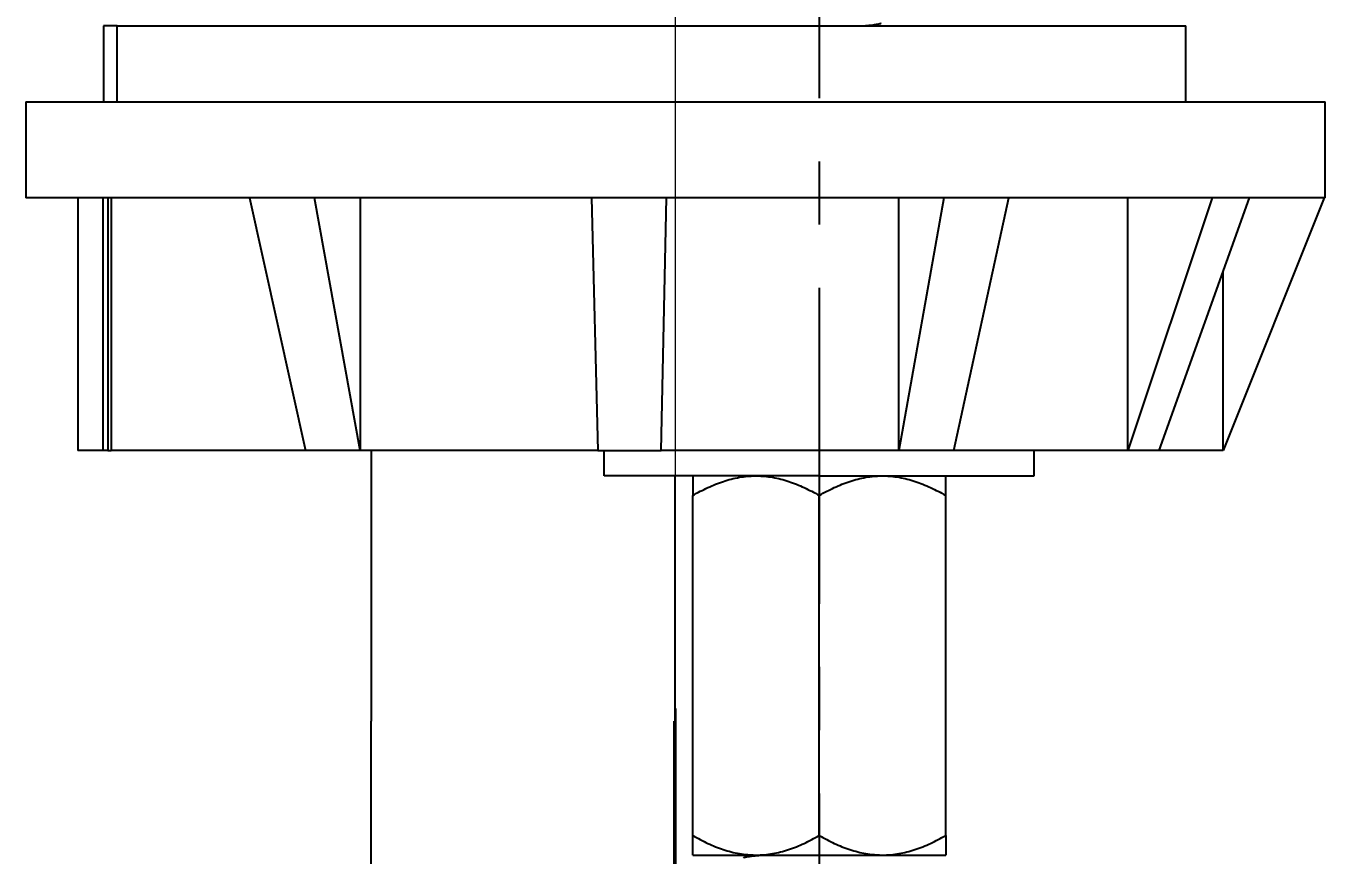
# Model space of a CAD drawing. Extents: x 1571 to 2360, y 0 to 579.
# Drawn here: x 2062.5 to 2113.9, y 208.2 to 241 of the extents above; entities that cross this region are included whole.
import ezdxf

# ---------------------------------------------------------------- set-up
doc = ezdxf.new("R2010")
doc.units = 0
doc.header["$LTSCALE"] = 10
doc.header["$MEASUREMENT"] = 0
doc.header["$PDMODE"] = 3
doc.header["$PDSIZE"] = -10
doc.linetypes.add('CENTER', pattern=[2, 1.25, -0.25, 0.25, -0.25])
doc.layers.get('0').update_dxf_attribs({"linetype": 'CONTINUOUS'})
doc.layers.get('DEFPOINTS').update_dxf_attribs({"linetype": 'CONTINUOUS'})
doc.layers.add('1', color=7, linetype='CONTINUOUS')
doc.styles.add('Daelim Dimension', font='H2GTRE.TTF')
doc.dimstyles.new('DEFAULT', dxfattribs={"dimscale": 2, "dimtxt": 2, "dimasz": 2, "dimexe": 0, "dimexo": 2, "dimgap": 1, "dimtad": 1, "dimdec": 1, "dimzin": 9, "dimdsep": 46, "dimtxsty": 'Daelim Dimension', "dimcen": 0.5, "dimclrd": 252, "dimclre": 252, "dimclrt": 3, "dimadec": 1, "dimazin": 0, "dimtfac": 1, "dimtdec": 1, "dimtix": 1, "dimtmove": 0, "dimatfit": 3, "dimfxl": 1, "dimtolj": 1, "dimtzin": 1, "dimlwd": 9, "dimlwe": 9, "dimarcsym": 0})

# ---------------------------------------------------------------- blocks, each defined once
blk = doc.blocks.new('*D5')
at = {"color": 5, "lineweight": 9, "ltscale": 0.5, "transparency": 16777216}
for p, q in [((1958.446, 331.884), (1958.446, 190.533)), ((2088.174, 249.039), (2088.174, 190.533)), ((1962.446, 190.533), (2084.174, 190.533))]:
    blk.add_line(p, q, dxfattribs=at)
at = {"color": 5, "ltscale": 0.5, "transparency": 16777216}
for points in [[(1962.446, 191.199), (1962.446, 189.866), (1958.446, 190.533)], [(2084.174, 191.199), (2084.174, 189.866), (2088.174, 190.533)]]:
    blk.add_solid(points, dxfattribs=at)
at = {"layer": 'DEFPOINTS', "color": 0, "ltscale": 0.5, "transparency": 16777216}
for p in [(1958.446, 335.884), (2088.174, 253.039), (2088.174, 190.533)]:
    blk.add_point(p, dxfattribs=at)
at = {"color": 7, "lineweight": -3, "ltscale": 0.5, "transparency": 16777216, "insert": (2023.31, 197.762), "char_height": 10, "attachment_point": 5, "style": 'Daelim Dimension'}
blk.add_mtext('\\A1;129.5', dxfattribs=at)
blk = doc.blocks.new('*D8')
at = {"color": 5, "lineweight": 9, "ltscale": 0.5, "transparency": 16777216}
for p, q in [((2058.174, 254.036), (1915.015, 254.036)), ((1915.015, 111.536), (1915.015, 250.036)), ((2064.319, 107.536), (1915.015, 107.536))]:
    blk.add_line(p, q, dxfattribs=at)
at = {"color": 5, "ltscale": 0.5, "transparency": 16777216}
for points in [[(1914.348, 250.036), (1915.681, 250.036), (1915.015, 254.036)], [(1914.348, 111.536), (1915.681, 111.536), (1915.015, 107.536)]]:
    blk.add_solid(points, dxfattribs=at)
at = {"layer": 'DEFPOINTS', "color": 0, "ltscale": 0.5, "transparency": 16777216}
for p in [(1915.015, 254.036), (2062.174, 254.036), (2068.319, 107.536)]:
    blk.add_point(p, dxfattribs=at)
at = {"color": 7, "lineweight": -3, "ltscale": 0.5, "transparency": 16777216, "insert": (1907.785, 180.786), "char_height": 10, "attachment_point": 5, "rotation": 90, "style": 'Daelim Dimension'}
blk.add_mtext('\\A1;360', dxfattribs=at)

msp = doc.modelspace()

# ---------------------------------------------------------------- linework, layer by layer
at = {"ltscale": 0.5}
msp.add_line((2085.374, 223.236), (2085.374, 224.236), dxfattribs=at)
at = {"layer": '1', "color": 1, "linetype": 'CENTER', "lineweight": -3}
msp.add_line((2093.874, 270.676), (2093.874, 167.897), dxfattribs=at)
at = {"layer": '1', "color": 7, "linetype": 'Continuous', "lineweight": -3}
for p, q in [((2065.565, 241.036), (2065.565, 238.036)), ((2066.115, 241.036), (2065.565, 241.036)), ((2066.115, 241.036), (2108.374, 241.036)), ((2066.115, 238.036), (2066.115, 241.036)), ((2108.374, 238.036), (2108.374, 241.036)), ((2062.506, 238.036), (2113.874, 238.036)), ((2062.506, 238.036), (2062.506, 234.236)), ((2113.874, 234.236), (2113.874, 238.036)), ((2071.346, 234.236), (2062.506, 234.236)), ((2064.56, 234.236), (2064.56, 224.236)), ((2065.56, 224.236), (2065.56, 234.236)), ((2065.746, 234.236), (2065.746, 224.236)), ((2065.874, 234.236), (2065.874, 224.236)), ((2071.345, 234.234), (2073.558, 224.236)), ((2073.91, 234.236), (2071.377, 234.236)), ((2075.723, 224.236), (2073.91, 234.236)), ((2084.874, 234.236), (2073.91, 234.236)), ((2075.723, 234.236), (2075.723, 224.236)), ((2084.874, 234.235), (2085.124, 224.236)), ((2087.837, 234.236), (2084.911, 234.236)), ((2087.624, 224.236), (2087.837, 234.236)), ((2098.805, 234.236), (2087.837, 234.236)), ((2097.025, 224.236), (2097.025, 234.236)), ((2098.805, 234.235), (2097.025, 224.236)), ((2101.371, 234.236), (2098.838, 234.236)), ((2099.19, 224.236), (2101.371, 234.236)), ((2109.404, 234.236), (2101.371, 234.236)), ((2106.072, 224.236), (2106.072, 234.236)), ((2109.405, 234.235), (2106.072, 224.236)), ((2107.322, 224.236), (2110.887, 234.236)), ((2110.887, 234.236), (2109.425, 234.236)), ((2113.834, 234.235), (2109.841, 224.236)), ((2113.833, 234.236), (2110.887, 234.236)), ((2113.835, 234.236), (2113.833, 234.231)), ((2113.874, 234.236), (2113.835, 234.236)), ((2109.841, 224.236), (2109.841, 231.301)), ((2065.56, 224.236), (2064.56, 224.236)), ((2065.746, 224.236), (2065.56, 224.236)), ((2065.746, 224.236), (2065.874, 224.236)), ((2073.558, 224.236), (2065.874, 224.236)), ((2075.723, 224.236), (2073.558, 224.236)), ((2085.124, 224.236), (2075.723, 224.236)), ((2076.174, 213.536), (2076.174, 224.238)), ((2085.124, 224.236), (2087.624, 224.236)), ((2097.025, 224.236), (2087.624, 224.236)), ((2093.874, 224.236), (2093.874, 223.236)), ((2099.19, 224.236), (2097.025, 224.236)), ((2106.072, 224.236), (2099.19, 224.236)), ((2102.374, 223.236), (2102.374, 224.236)), ((2107.322, 224.236), (2106.072, 224.236)), ((2109.841, 224.236), (2107.322, 224.236)), ((2093.874, 223.236), (2085.374, 223.236)), ((2088.174, 213.536), (2088.174, 223.239)), ((2093.874, 223.236), (2102.374, 223.236)), ((2088.874, 209.01), (2088.874, 222.463)), ((2093.874, 209.01), (2093.874, 222.463)), ((2098.874, 209.01), (2098.874, 222.463)), ((2088.206, 214.036), (2088.174, 214.036)), ((2088.206, 201.003), (2088.206, 214.036)), ((2076.142, 213.536), (2076.142, 200.503)), ((2088.142, 200.503), (2088.142, 213.536)), ((2088.874, 208.236), (2091.374, 208.236)), ((2091.374, 208.236), (2096.374, 208.236)), ((2096.374, 208.236), (2098.874, 208.236))]:
    msp.add_line(p, q, dxfattribs=at)
for centre, major_axis, ratio, start_param, end_param in [((2086.444, 165.166), (-15.555, 68.977), 0.330241, 6.261945, 6.263282), ((2086.435, 162.65), (-0.072, 71.684), 0.391485, 0.05176, 0.053068), ((2086.504, 166.201), (15.359, 67.941), 0.332686, 0.128562, 0.129903), ((2086.987, 167.314), (24.03, 66.88), 0.180016, 0.118528, 0.11988)]:
    msp.add_ellipse(centre, major_axis=major_axis, ratio=ratio, start_param=start_param, end_param=end_param, dxfattribs=at)
for points, knots in [([(2096.317, 241.133), (2096.316, 241.132), (2096.315, 241.132), (2096.311, 241.13), (2096.307, 241.128), (2096.294, 241.123), (2096.283, 241.119), (2096.246, 241.109), (2096.214, 241.102), (2096.154, 241.091), (2096.132, 241.087), (2096.097, 241.082), (2096.084, 241.08), (2096.059, 241.076), (2096.046, 241.074), (2095.978, 241.065), (2095.918, 241.057), (2095.807, 241.045), (2095.759, 241.04), (2095.709, 241.035)], [0, 0, 0, 0, 0.012945, 0.012945, 0.068748, 0.068748, 0.180356, 0.180356, 0.40357, 0.40357, 0.515178, 0.515178, 0.570981, 0.570981, 0.626785, 0.626785, 0.85, 0.85, 1, 1, 1, 1]), ([(2088.874, 223.236), (2088.874, 223.236), (2088.874, 223.234), (2088.874, 223.23), (2088.874, 223.226), (2088.874, 223.224), (2088.874, 223.212), (2088.874, 223.198), (2088.874, 223.142), (2088.874, 223.087), (2088.874, 222.95), (2088.874, 222.867), (2088.874, 222.68), (2088.874, 222.576), (2088.874, 222.463)], [0, 0, 0, 0, 0.0625, 0.09375, 0.09375, 0.125, 0.125, 0.25, 0.25, 0.5, 0.5, 0.75, 0.75, 1, 1, 1, 1]), ([(2088.874, 222.463), (2089.07, 222.576), (2089.268, 222.68), (2089.671, 222.867), (2089.875, 222.95), (2090.29, 223.087), (2090.501, 223.142), (2090.825, 223.198), (2090.934, 223.212), (2091.072, 223.224), (2091.099, 223.226), (2091.155, 223.23), (2091.237, 223.234), (2091.319, 223.236), (2091.374, 223.236)], [0, 0, 0, 0, 0.25, 0.25, 0.5, 0.5, 0.75, 0.75, 0.875, 0.875, 0.90625, 0.90625, 0.9375, 1, 1, 1, 1]), ([(2091.374, 223.236), (2091.429, 223.236), (2091.511, 223.234), (2091.594, 223.23), (2091.649, 223.226), (2091.676, 223.224), (2091.814, 223.212), (2091.923, 223.198), (2092.247, 223.142), (2092.458, 223.087), (2092.873, 222.95), (2093.077, 222.867), (2093.48, 222.68), (2093.678, 222.576), (2093.874, 222.463)], [0, 0, 0, 0, 0.0625, 0.09375, 0.09375, 0.125, 0.125, 0.25, 0.25, 0.5, 0.5, 0.75, 0.75, 1, 1, 1, 1]), ([(2093.874, 222.463), (2094.07, 222.576), (2094.268, 222.68), (2094.671, 222.867), (2094.875, 222.95), (2095.29, 223.087), (2095.501, 223.142), (2095.825, 223.198), (2095.934, 223.212), (2096.072, 223.224), (2096.099, 223.226), (2096.155, 223.23), (2096.237, 223.234), (2096.319, 223.236), (2096.374, 223.236)], [0, 0, 0, 0, 0.25, 0.25, 0.5, 0.5, 0.75, 0.75, 0.875, 0.875, 0.90625, 0.90625, 0.9375, 1, 1, 1, 1]), ([(2096.374, 223.236), (2096.429, 223.236), (2096.511, 223.234), (2096.594, 223.23), (2096.649, 223.226), (2096.676, 223.224), (2096.814, 223.212), (2096.923, 223.198), (2097.247, 223.142), (2097.458, 223.087), (2097.873, 222.95), (2098.077, 222.867), (2098.48, 222.68), (2098.678, 222.576), (2098.874, 222.463)], [0, 0, 0, 0, 0.0625, 0.09375, 0.09375, 0.125, 0.125, 0.25, 0.25, 0.5, 0.5, 0.75, 0.75, 1, 1, 1, 1]), ([(2098.874, 222.463), (2098.874, 222.576), (2098.874, 222.68), (2098.874, 222.867), (2098.874, 222.95), (2098.874, 223.087), (2098.874, 223.142), (2098.874, 223.198), (2098.874, 223.212), (2098.874, 223.224), (2098.874, 223.226), (2098.874, 223.23), (2098.874, 223.234), (2098.874, 223.236), (2098.874, 223.236)], [0, 0, 0, 0, 0.25018, 0.25018, 0.50036, 0.50036, 0.750539, 0.750539, 0.875629, 0.875629, 0.906902, 0.906902, 0.938174, 1, 1, 1, 1]), ([(2088.874, 208.236), (2088.874, 208.236), (2088.874, 208.256), (2088.874, 208.329), (2088.874, 208.383), (2088.874, 208.469), (2088.874, 208.487), (2088.874, 208.525), (2088.874, 208.545), (2088.874, 208.607), (2088.874, 208.651), (2088.874, 208.792), (2088.874, 208.897), (2088.874, 209.01)], [0, 0, 0, 0, 0.25, 0.25, 0.5, 0.5, 0.5625, 0.5625, 0.625, 0.625, 0.75, 0.75, 1, 1, 1, 1]), ([(2088.874, 209.01), (2089.07, 208.897), (2089.268, 208.792), (2089.67, 208.605), (2089.874, 208.523), (2090.289, 208.386), (2090.5, 208.331), (2090.824, 208.275), (2090.933, 208.261), (2091.098, 208.246), (2091.153, 208.242), (2091.264, 208.237), (2091.319, 208.236), (2091.374, 208.236)], [0, 0, 0, 0, 0.25, 0.25, 0.5, 0.5, 0.75, 0.75, 0.875, 0.875, 0.9375, 0.9375, 1, 1, 1, 1]), ([(2091.374, 208.236), (2091.594, 208.236), (2091.81, 208.256), (2092.238, 208.329), (2092.449, 208.383), (2092.711, 208.469), (2092.763, 208.487), (2092.867, 208.525), (2092.919, 208.545), (2093.074, 208.607), (2093.176, 208.651), (2093.48, 208.792), (2093.678, 208.897), (2093.874, 209.01)], [0, 0, 0, 0, 0.25, 0.25, 0.5, 0.5, 0.5625, 0.5625, 0.625, 0.625, 0.75, 0.75, 1, 1, 1, 1]), ([(2093.874, 209.01), (2094.07, 208.897), (2094.268, 208.792), (2094.67, 208.605), (2094.874, 208.523), (2095.289, 208.386), (2095.5, 208.331), (2095.824, 208.275), (2095.933, 208.261), (2096.098, 208.246), (2096.153, 208.242), (2096.264, 208.237), (2096.319, 208.236), (2096.374, 208.236)], [0, 0, 0, 0, 0.25, 0.25, 0.5, 0.5, 0.75, 0.75, 0.875, 0.875, 0.9375, 0.9375, 1, 1, 1, 1]), ([(2096.374, 208.236), (2096.594, 208.236), (2096.81, 208.256), (2097.238, 208.329), (2097.449, 208.383), (2097.711, 208.469), (2097.763, 208.487), (2097.867, 208.525), (2097.919, 208.545), (2098.074, 208.607), (2098.176, 208.651), (2098.48, 208.792), (2098.678, 208.897), (2098.874, 209.01)], [0, 0, 0, 0, 0.25, 0.25, 0.5, 0.5, 0.5625, 0.5625, 0.625, 0.625, 0.75, 0.75, 1, 1, 1, 1]), ([(2098.874, 209.01), (2098.874, 208.897), (2098.874, 208.792), (2098.874, 208.605), (2098.874, 208.523), (2098.874, 208.386), (2098.874, 208.331), (2098.874, 208.275), (2098.874, 208.261), (2098.874, 208.246), (2098.874, 208.242), (2098.874, 208.238), (2098.874, 208.236), (2098.874, 208.236)], [0, 0, 0, 0, 0.250175, 0.250175, 0.50035, 0.50035, 0.750526, 0.750526, 0.875613, 0.875613, 0.938157, 0.938157, 1, 1, 1, 1]), ([(2091.802, 208.238), (2091.746, 208.234), (2091.692, 208.23), (2091.594, 208.222), (2091.551, 208.218), (2091.488, 208.212), (2091.467, 208.21), (2091.427, 208.207), (2091.407, 208.205), (2091.312, 208.195), (2091.244, 208.188), (2091.125, 208.173), (2091.073, 208.166), (2091.018, 208.157), (2091.008, 208.156), (2090.989, 208.152), (2090.961, 208.147), (2090.939, 208.142), (2090.901, 208.132), (2090.885, 208.125), (2090.875, 208.115), (2090.874, 208.113), (2090.874, 208.11)], [0, 0, 0, 0, 0.096774, 0.096774, 0.180779, 0.180779, 0.222782, 0.222782, 0.264784, 0.264784, 0.432795, 0.432795, 0.600805, 0.600805, 0.642808, 0.642808, 0.68481, 0.768815, 0.768815, 0.936826, 0.936826, 1, 1, 1, 1])]:
    msp.add_open_spline(points, degree=3, knots=knots, dxfattribs=at)

# ---------------------------------------------------------------- dimensions: what is measured, and where the dimension line sits
at = {"color": 5, "lineweight": -3, "ltscale": 0.5}
dim = msp.add_linear_dim(base=(2088.174, 190.533), p1=(1958.446, 335.884), p2=(2088.174, 253.039), text='129.5', dimstyle='DEFAULT', override={"dimtxt": 5, "dimclrd": 5, "dimclre": 5, "dimclrt": 7}, dxfattribs=at)
dim.commit()
dim.dimension.update_dxf_attribs({"geometry": '*D5', "text_midpoint": (2023.31, 197.762)})
dim = msp.add_linear_dim(base=(1915.015, 254.036), p1=(2068.319, 107.536), p2=(2062.174, 254.036), angle=90, text='360', dimstyle='DEFAULT', override={"dimtxt": 5, "dimclrd": 5, "dimclre": 5, "dimclrt": 7}, dxfattribs=at)
dim.commit()
dim.dimension.update_dxf_attribs({"geometry": '*D8', "text_midpoint": (1907.785, 180.786)})

doc.saveas('drawing.dxf')
